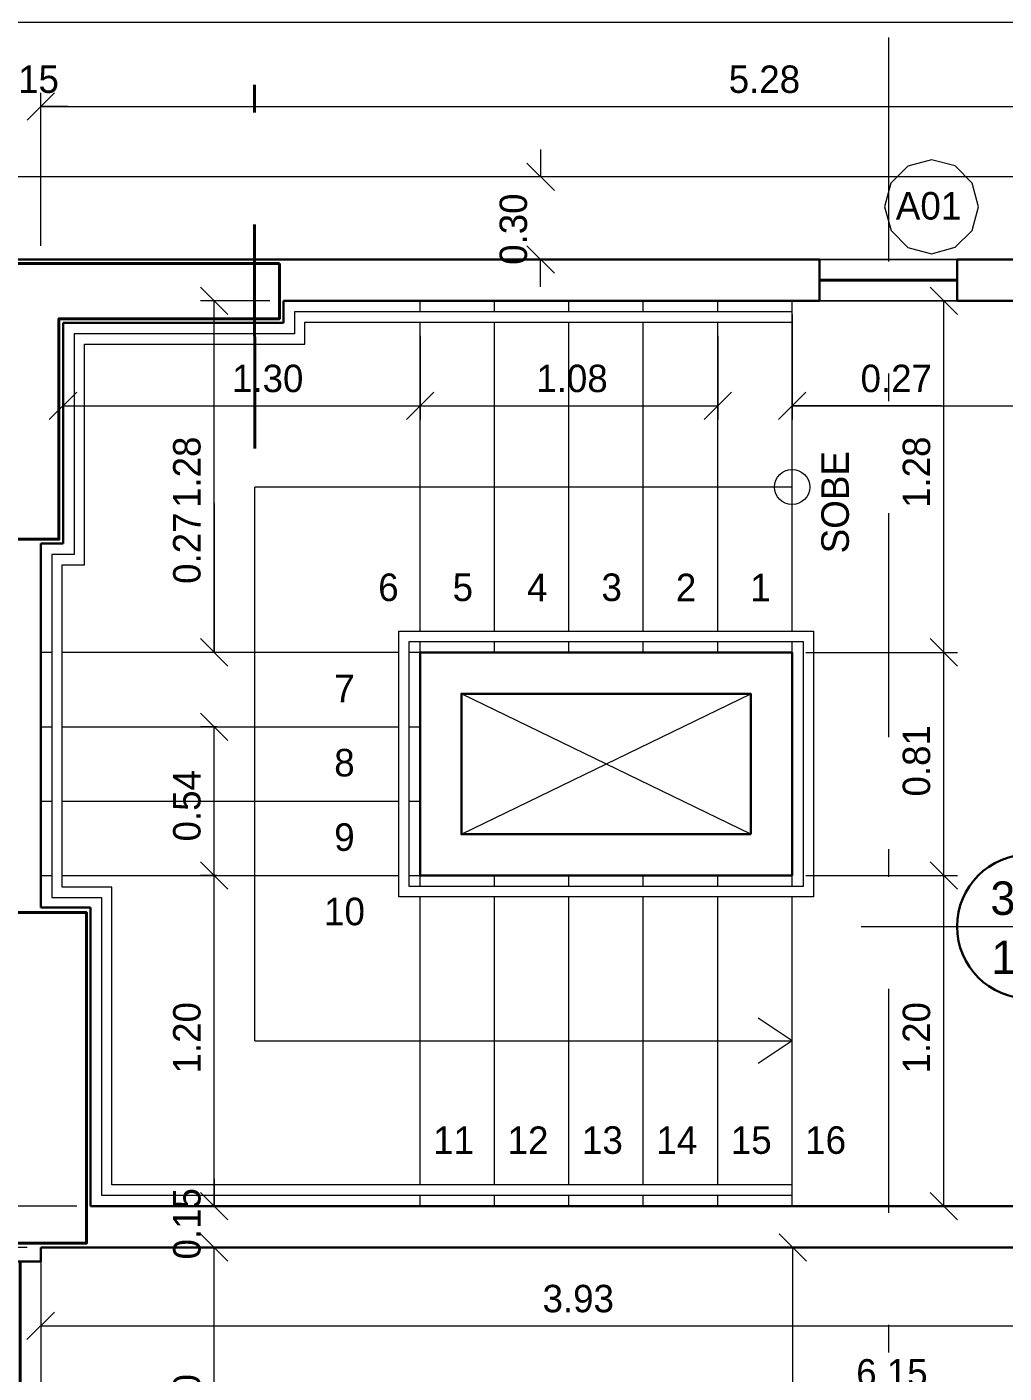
# Model space of a CAD drawing. Header units: metres. Extents: x 2.9 to 62.3, y 8 to 50.1.
# Drawn here: x 27.374 to 30.919, y 42.684 to 47.569 of the extents above; entities that cross this region are included whole.
import ezdxf
from ezdxf.enums import TextEntityAlignment as Align

# ---------------------------------------------------------------- set-up
doc = ezdxf.new("R2010")
doc.units = ezdxf.units.M
doc.header["$MEASUREMENT"] = 0
doc.linetypes.add('DGN Style 2', pattern=[1.016237, 0.609742, -0.406495])
doc.linetypes.add('DGN Style 4', pattern=[1.626995, 0.812989, -0.406495, 0.001016, -0.406495])
doc.layers.get('Defpoints').update_dxf_attribs({"lineweight": 0})
for name, color, linetype, lineweight in [('00-EDIFICACOES TÉRREO', 7, 'Continuous', 0), ('34 - Mobiliário', 7, 'Continuous', 0), ('CORNIJAS_VAR NA PLANTA PTIPO 1', 7, 'Continuous', 0), ('Cotas', 13, 'Continuous', 0), ('Level 12', 7, 'Continuous', 0), ('Level 21-1', 7, 'Continuous', 0), ('Level 24-1', 7, 'Continuous', 0), ('Level 3', 7, 'Continuous', 0), ('Level 44', 7, 'Continuous', 0)]:
    doc.layers.add(name, color=color, linetype=linetype, lineweight=lineweight)
doc.styles.add('Style-INTL_ENGINEERING', font='INTL_ENGINEERING.shx')
doc.dimstyles.get("Standard").update_dxf_attribs({"dimtxt": 0.18, "dimasz": 0.18, "dimexe": 0.18, "dimexo": 0.0625, "dimgap": 0.09, "dimtad": 0, "dimtih": 1, "dimtoh": 1, "dimdec": 4, "dimzin": 1, "dimdsep": 46, "dimtxsty": 'Standard', "dimcen": 0, "dimadec": 0, "dimazin": 0, "dimtfac": 1, "dimtdec": 4, "dimtofl": 0, "dimtmove": 0, "dimatfit": 3, "dimfxl": 0, "dimtolj": 1, "dimtzin": 1, "dimarcsym": 0})

# ---------------------------------------------------------------- blocks, each defined once
blk = doc.blocks.new('_Oblique')
at = {"color": 0, "linetype": 'ByBlock', "lineweight": -2}
blk.add_line((0.5, 0.5), (-0.5, -0.5), dxfattribs=at)
blk = doc.blocks.new('*D309')
at = {"layer": 'Cotas', "color": 2, "linetype": 'Continuous', "lineweight": 0}
for p, q in [((27.2738, 46.7741), (27.2738, 47.6355)), ((33.7253, 46.7741), (33.7253, 47.6355)), ((27.2738, 47.586), (33.7253, 47.586))]:
    blk.add_line(p, q, dxfattribs=at)
at = {"layer": 'Defpoints'}
for p in [(30.4995, 47.586), (33.7253, 47.586), (27.2738, 46.7246), (33.7253, 46.7246)]:
    blk.add_point(p, dxfattribs=at)
at = {"layer": 'Cotas', "color": 2, "linetype": 'Continuous', "lineweight": 0, "xscale": 0.0995, "yscale": 0.0995, "zscale": 0.0995, "rotation": 180}
blk.add_blockref('_Oblique', (27.2738, 47.586), dxfattribs=at)
at = {"layer": 'Cotas', "color": 2, "linetype": 'Continuous', "lineweight": 0, "xscale": 0.0995, "yscale": 0.0995, "zscale": 0.0995}
blk.add_blockref('_Oblique', (33.7253, 47.586), dxfattribs=at)
at = {"layer": 'Cotas', "color": 2, "linetype": 'Continuous', "lineweight": 0, "style": 'Style-INTL_ENGINEERING'}
blk.add_text('6.45', height=0.0995, dxfattribs=at).set_placement((30.355, 47.6853), align=Align.MIDDLE_LEFT)
blk = doc.blocks.new('*D549')
at = {"layer": 'Cotas', "color": 2, "linetype": 'Continuous', "lineweight": 0}
for p, q in [((27.4238, 46.7741), (27.4238, 47.329)), ((32.7002, 46.6241), (32.7002, 47.329)), ((27.4238, 47.2795), (32.7002, 47.2795))]:
    blk.add_line(p, q, dxfattribs=at)
at = {"layer": 'Defpoints'}
for p in [(30.062, 47.2795), (32.7002, 47.2795), (27.4238, 46.7246), (32.7002, 46.5746)]:
    blk.add_point(p, dxfattribs=at)
at = {"layer": 'Cotas', "color": 2, "linetype": 'Continuous', "lineweight": 0, "xscale": 0.0995, "yscale": 0.0995, "zscale": 0.0995, "rotation": 180}
blk.add_blockref('_Oblique', (27.4238, 47.2795), dxfattribs=at)
at = {"layer": 'Cotas', "color": 2, "linetype": 'Continuous', "lineweight": 0, "xscale": 0.0995, "yscale": 0.0995, "zscale": 0.0995}
blk.add_blockref('_Oblique', (32.7002, 47.2795), dxfattribs=at)
at = {"layer": 'Cotas', "color": 2, "linetype": 'Continuous', "lineweight": 0, "style": 'Style-INTL_ENGINEERING'}
blk.add_text('5.28', height=0.0995, dxfattribs=at).set_placement((29.9203, 47.3788), align=Align.MIDDLE_LEFT)
blk = doc.blocks.new('*D310')
at = {"layer": 'Cotas', "color": 2, "linetype": 'Continuous', "lineweight": 0}
for p, q in [((27.2738, 46.7741), (27.2738, 47.329)), ((27.4238, 46.7741), (27.4238, 47.329)), ((27.1743, 47.2795), (27.2738, 47.2795)), ((27.5233, 47.2795), (27.4238, 47.2795))]:
    blk.add_line(p, q, dxfattribs=at)
at = {"layer": 'Defpoints'}
for p in [(27.3488, 47.2795), (27.4238, 47.2795), (27.2738, 46.7246), (27.4238, 46.7246)]:
    blk.add_point(p, dxfattribs=at)
at = {"layer": 'Cotas', "color": 2, "linetype": 'Continuous', "lineweight": 0, "xscale": 0.0995, "yscale": 0.0995, "zscale": 0.0995}
blk.add_blockref('_Oblique', (27.2738, 47.2795), dxfattribs=at)
at = {"layer": 'Cotas', "color": 2, "linetype": 'Continuous', "lineweight": 0, "xscale": 0.0995, "yscale": 0.0995, "zscale": 0.0995, "rotation": 180}
blk.add_blockref('_Oblique', (27.4238, 47.2795), dxfattribs=at)
at = {"layer": 'Cotas', "color": 2, "linetype": 'Continuous', "lineweight": 0, "style": 'Style-INTL_ENGINEERING'}
blk.add_text('0.15', height=0.0995, dxfattribs=at).set_placement((27.2307, 47.3788), align=Align.MIDDLE_LEFT)
blk = doc.blocks.new('*D556')
at = {"layer": 'Cotas', "color": 2, "linetype": 'Continuous', "lineweight": 0}
for p, q in [((28.8002, 46.4476), (28.8002, 46.1443)), ((29.8803, 46.4476), (29.8803, 46.1443)), ((28.8002, 46.1938), (29.8803, 46.1938))]:
    blk.add_line(p, q, dxfattribs=at)
at = {"layer": 'Defpoints'}
for p in [(28.8002, 46.4971), (29.8803, 46.4971), (29.3403, 46.1938), (29.8803, 46.1938)]:
    blk.add_point(p, dxfattribs=at)
at = {"layer": 'Cotas', "color": 2, "linetype": 'Continuous', "lineweight": 0, "xscale": 0.0995, "yscale": 0.0995, "zscale": 0.0995, "rotation": 180}
blk.add_blockref('_Oblique', (28.8002, 46.1938), dxfattribs=at)
at = {"layer": 'Cotas', "color": 2, "linetype": 'Continuous', "lineweight": 0, "xscale": 0.0995, "yscale": 0.0995, "zscale": 0.0995}
blk.add_blockref('_Oblique', (29.8803, 46.1938), dxfattribs=at)
at = {"layer": 'Cotas', "color": 2, "linetype": 'Continuous', "lineweight": 0, "style": 'Style-INTL_ENGINEERING'}
blk.add_text('1.08', height=0.0995, dxfattribs=at).set_placement((29.2222, 46.2931), align=Align.MIDDLE_LEFT)
blk = doc.blocks.new('*D557')
at = {"layer": 'Cotas', "color": 2, "linetype": 'Continuous', "lineweight": 0}
for p, q in [((30.1503, 46.5251), (30.1503, 46.1443)), ((29.8803, 46.4476), (29.8803, 46.1443)), ((29.7808, 46.1938), (29.8803, 46.1938)), ((30.6909, 46.1938), (30.1503, 46.1938))]:
    blk.add_line(p, q, dxfattribs=at)
at = {"layer": 'Defpoints'}
for p in [(30.1503, 46.5746), (29.8803, 46.4971), (30.1503, 46.1938), (30.5448, 46.1938)]:
    blk.add_point(p, dxfattribs=at)
at = {"layer": 'Cotas', "color": 2, "linetype": 'Continuous', "lineweight": 0, "xscale": 0.0995, "yscale": 0.0995, "zscale": 0.0995}
blk.add_blockref('_Oblique', (29.8803, 46.1938), dxfattribs=at)
at = {"layer": 'Cotas', "color": 2, "linetype": 'Continuous', "lineweight": 0, "xscale": 0.0995, "yscale": 0.0995, "zscale": 0.0995, "rotation": 180}
blk.add_blockref('_Oblique', (30.1503, 46.1938), dxfattribs=at)
at = {"layer": 'Cotas', "color": 2, "linetype": 'Continuous', "lineweight": 0, "style": 'Style-INTL_ENGINEERING'}
blk.add_text('0.27', height=0.0995, dxfattribs=at).set_placement((30.3988, 46.2931), align=Align.MIDDLE_LEFT)
blk = doc.blocks.new('*D558')
at = {"layer": 'Cotas', "color": 2, "linetype": 'Continuous', "lineweight": 0}
for p, q in [((30.1503, 46.5251), (30.1503, 46.1443)), ((32.7002, 46.5251), (32.7002, 46.1443)), ((30.1503, 46.1938), (32.7002, 46.1938))]:
    blk.add_line(p, q, dxfattribs=at)
at = {"layer": 'Defpoints'}
for p in [(30.1503, 46.5746), (32.7002, 46.5746), (31.4253, 46.1938), (32.7002, 46.1938)]:
    blk.add_point(p, dxfattribs=at)
at = {"layer": 'Cotas', "color": 2, "linetype": 'Continuous', "lineweight": 0, "xscale": 0.0995, "yscale": 0.0995, "zscale": 0.0995, "rotation": 180}
blk.add_blockref('_Oblique', (30.1503, 46.1938), dxfattribs=at)
at = {"layer": 'Cotas', "color": 2, "linetype": 'Continuous', "lineweight": 0, "xscale": 0.0995, "yscale": 0.0995, "zscale": 0.0995}
blk.add_blockref('_Oblique', (32.7002, 46.1938), dxfattribs=at)
at = {"layer": 'Cotas', "color": 2, "linetype": 'Continuous', "lineweight": 0, "style": 'Style-INTL_ENGINEERING'}
blk.add_text('2.55', height=0.0995, dxfattribs=at).set_placement((31.2835, 46.2931), align=Align.MIDDLE_LEFT)
blk = doc.blocks.new('*D313')
at = {"layer": 'Cotas', "color": 2, "linetype": 'Continuous', "lineweight": 0}
for p, q in [((27.5045, 46.4447), (27.5045, 46.1443)), ((28.8002, 46.4476), (28.8002, 46.1443)), ((27.5045, 46.1938), (28.8002, 46.1938))]:
    blk.add_line(p, q, dxfattribs=at)
at = {"layer": 'Defpoints'}
for p in [(27.5045, 46.4942), (28.8002, 46.4971), (28.2358, 46.1938), (28.8002, 46.1938)]:
    blk.add_point(p, dxfattribs=at)
at = {"layer": 'Cotas', "color": 2, "linetype": 'Continuous', "lineweight": 0, "xscale": 0.0995, "yscale": 0.0995, "zscale": 0.0995, "rotation": 180}
blk.add_blockref('_Oblique', (27.5045, 46.1938), dxfattribs=at)
at = {"layer": 'Cotas', "color": 2, "linetype": 'Continuous', "lineweight": 0, "xscale": 0.0995, "yscale": 0.0995, "zscale": 0.0995}
blk.add_blockref('_Oblique', (28.8002, 46.1938), dxfattribs=at)
at = {"layer": 'Cotas', "color": 2, "linetype": 'Continuous', "lineweight": 0, "style": 'Style-INTL_ENGINEERING'}
blk.add_text('1.30', height=0.0995, dxfattribs=at).set_placement((28.1178, 46.2931), align=Align.MIDDLE_LEFT)
blk = doc.blocks.new('*D314')
at = {"layer": 'Cotas', "color": 2, "linetype": 'Continuous', "lineweight": 0}
for p, q in [((31.3503, 43.2395), (31.3503, 42.8055)), ((27.4235, 43.0895), (27.4235, 42.8055)), ((27.4235, 42.855), (31.3503, 42.855))]:
    blk.add_line(p, q, dxfattribs=at)
at = {"layer": 'Defpoints'}
for p in [(31.3503, 43.289), (27.4235, 43.139), (29.3869, 42.855), (31.3503, 42.855)]:
    blk.add_point(p, dxfattribs=at)
at = {"layer": 'Cotas', "color": 2, "linetype": 'Continuous', "lineweight": 0, "xscale": 0.0995, "yscale": 0.0995, "zscale": 0.0995, "rotation": 180}
blk.add_blockref('_Oblique', (27.4235, 42.855), dxfattribs=at)
at = {"layer": 'Cotas', "color": 2, "linetype": 'Continuous', "lineweight": 0, "xscale": 0.0995, "yscale": 0.0995, "zscale": 0.0995}
blk.add_blockref('_Oblique', (31.3503, 42.855), dxfattribs=at)
at = {"layer": 'Cotas', "color": 2, "linetype": 'Continuous', "lineweight": 0, "style": 'Style-INTL_ENGINEERING'}
blk.add_text('3.93', height=0.0995, dxfattribs=at).set_placement((29.2447, 42.9542), align=Align.MIDDLE_LEFT)
blk = doc.blocks.new('*D564')
at = {"layer": 'Cotas', "color": 2, "linetype": 'Continuous', "lineweight": 0}
for p, q in [((30.1998, 45.299), (30.7502, 45.299)), ((30.7007, 44.489), (30.7007, 45.299)), ((30.1998, 44.489), (30.7502, 44.489))]:
    blk.add_line(p, q, dxfattribs=at)
at = {"layer": 'Defpoints'}
for p in [(30.1503, 45.299), (30.7007, 45.299), (30.7007, 44.894), (30.1503, 44.489)]:
    blk.add_point(p, dxfattribs=at)
at = {"layer": 'Cotas', "color": 2, "linetype": 'Continuous', "lineweight": 0, "xscale": 0.0995, "yscale": 0.0995, "zscale": 0.0995}
for p, rotation in [((30.7007, 45.299), 90), ((30.7007, 44.489), 270)]:
    blk.add_blockref('_Oblique', p, dxfattribs=dict(at, rotation=rotation))
at = {"layer": 'Cotas', "color": 2, "linetype": 'Continuous', "lineweight": 0, "style": 'Style-INTL_ENGINEERING'}
blk.add_text('0.81', height=0.0995, rotation=90, dxfattribs=at).set_placement((30.6014, 44.776), align=Align.MIDDLE_LEFT)
blk = doc.blocks.new('*D565')
at = {"layer": 'Cotas', "color": 2, "linetype": 'Continuous', "lineweight": 0}
for p, q in [((30.1998, 46.5746), (30.7502, 46.5746)), ((30.7007, 45.299), (30.7007, 46.5746)), ((30.1998, 45.299), (30.7502, 45.299))]:
    blk.add_line(p, q, dxfattribs=at)
at = {"layer": 'Defpoints'}
for p in [(30.1503, 46.5746), (30.7007, 46.5746), (30.7007, 45.9368), (30.1503, 45.299)]:
    blk.add_point(p, dxfattribs=at)
at = {"layer": 'Cotas', "color": 2, "linetype": 'Continuous', "lineweight": 0, "xscale": 0.0995, "yscale": 0.0995, "zscale": 0.0995}
for p, rotation in [((30.7007, 46.5746), 90), ((30.7007, 45.299), 270)]:
    blk.add_blockref('_Oblique', p, dxfattribs=dict(at, rotation=rotation))
at = {"layer": 'Cotas', "color": 2, "linetype": 'Continuous', "lineweight": 0, "style": 'Style-INTL_ENGINEERING'}
blk.add_text('1.28', height=0.0995, rotation=90, dxfattribs=at).set_placement((30.6014, 45.8231), align=Align.MIDDLE_LEFT)
blk = doc.blocks.new('*D316')
at = {"layer": 'Cotas', "color": 2, "linetype": 'Continuous', "lineweight": 0}
for p, q in [((30.1998, 44.489), (30.7502, 44.489)), ((30.7007, 43.289), (30.7007, 44.489)), ((30.1998, 43.289), (30.7502, 43.289))]:
    blk.add_line(p, q, dxfattribs=at)
at = {"layer": 'Defpoints'}
for p in [(30.1503, 44.489), (30.7007, 44.489), (30.7007, 43.889), (30.1503, 43.289)]:
    blk.add_point(p, dxfattribs=at)
at = {"layer": 'Cotas', "color": 2, "linetype": 'Continuous', "lineweight": 0, "xscale": 0.0995, "yscale": 0.0995, "zscale": 0.0995}
for p, rotation in [((30.7007, 44.489), 90), ((30.7007, 43.289), 270)]:
    blk.add_blockref('_Oblique', p, dxfattribs=dict(at, rotation=rotation))
at = {"layer": 'Cotas', "color": 2, "linetype": 'Continuous', "lineweight": 0, "style": 'Style-INTL_ENGINEERING'}
blk.add_text('1.20', height=0.0995, rotation=90, dxfattribs=at).set_placement((30.6014, 43.771), align=Align.MIDDLE_LEFT)
blk = doc.blocks.new('*D317')
at = {"layer": 'Cotas', "color": 2, "linetype": 'Continuous', "lineweight": 0}
for p, q in [((27.4235, 41.9886), (27.4235, 42.6349)), ((33.5753, 42.0385), (33.5753, 42.6349)), ((27.4235, 42.5854), (33.5753, 42.5854))]:
    blk.add_line(p, q, dxfattribs=at)
at = {"layer": 'Defpoints'}
for p in [(30.4994, 42.5854), (33.5753, 42.5854), (33.5753, 41.989), (27.4235, 41.9391)]:
    blk.add_point(p, dxfattribs=at)
at = {"layer": 'Cotas', "color": 2, "linetype": 'Continuous', "lineweight": 0, "xscale": 0.0995, "yscale": 0.0995, "zscale": 0.0995, "rotation": 180}
blk.add_blockref('_Oblique', (27.4235, 42.5854), dxfattribs=at)
at = {"layer": 'Cotas', "color": 2, "linetype": 'Continuous', "lineweight": 0, "xscale": 0.0995, "yscale": 0.0995, "zscale": 0.0995}
blk.add_blockref('_Oblique', (33.5753, 42.5854), dxfattribs=at)
at = {"layer": 'Cotas', "color": 2, "linetype": 'Continuous', "lineweight": 0, "style": 'Style-INTL_ENGINEERING'}
blk.add_text('6.15', height=0.0995, dxfattribs=at).set_placement((30.3829, 42.6847), align=Align.MIDDLE_LEFT)
blk = doc.blocks.new('*D583')
at = {"layer": 'Cotas', "color": 2, "linetype": 'Continuous', "lineweight": 0}
for p, q in [((27.374, 43.139), (26.6915, 43.139)), ((26.741, 41.939), (26.741, 43.139)), ((27.1743, 41.939), (26.6915, 41.939))]:
    blk.add_line(p, q, dxfattribs=at)
at = {"layer": 'Defpoints'}
for p in [(26.741, 43.139), (27.4235, 43.139), (26.741, 42.539), (27.2238, 41.939)]:
    blk.add_point(p, dxfattribs=at)
at = {"layer": 'Cotas', "color": 2, "linetype": 'Continuous', "lineweight": 0, "xscale": 0.0995, "yscale": 0.0995, "zscale": 0.0995}
for p, rotation in [((26.741, 43.139), 90), ((26.741, 41.939), 270)]:
    blk.add_blockref('_Oblique', p, dxfattribs=dict(at, rotation=rotation))
at = {"layer": 'Cotas', "color": 2, "linetype": 'Continuous', "lineweight": 0, "style": 'Style-INTL_ENGINEERING'}
blk.add_text('1.20', height=0.0995, rotation=90, dxfattribs=at).set_placement((26.6417, 42.421), align=Align.MIDDLE_LEFT)
blk = doc.blocks.new('*D584')
at = {"layer": 'Cotas', "color": 2, "linetype": 'Continuous', "lineweight": 0}
for p, q in [((26.741, 43.3885), (26.741, 43.289)), ((27.555, 43.289), (26.6915, 43.289)), ((27.374, 43.139), (26.6915, 43.139)), ((26.741, 43.0395), (26.741, 43.139))]:
    blk.add_line(p, q, dxfattribs=at)
at = {"layer": 'Defpoints'}
for p in [(26.741, 43.289), (27.6045, 43.289), (26.741, 43.214), (27.4235, 43.139)]:
    blk.add_point(p, dxfattribs=at)
at = {"layer": 'Cotas', "color": 2, "linetype": 'Continuous', "lineweight": 0, "xscale": 0.0995, "yscale": 0.0995, "zscale": 0.0995}
for p, rotation in [((26.741, 43.289), 270), ((26.741, 43.139), 90)]:
    blk.add_blockref('_Oblique', p, dxfattribs=dict(at, rotation=rotation))
at = {"layer": 'Cotas', "color": 2, "linetype": 'Continuous', "lineweight": 0, "style": 'Style-INTL_ENGINEERING'}
blk.add_text('0.15', height=0.0995, rotation=90, dxfattribs=at).set_placement((26.6417, 43.096), align=Align.MIDDLE_LEFT)
blk = doc.blocks.new('*D585')
at = {"layer": 'Cotas', "color": 2, "linetype": 'Continuous', "lineweight": 0}
for p, q in [((27.2243, 46.5746), (26.6915, 46.5746)), ((26.741, 43.289), (26.741, 46.5746)), ((27.555, 43.289), (26.6915, 43.289))]:
    blk.add_line(p, q, dxfattribs=at)
at = {"layer": 'Defpoints'}
for p in [(26.741, 46.5746), (27.2738, 46.5746), (26.741, 44.9318), (27.6045, 43.289)]:
    blk.add_point(p, dxfattribs=at)
at = {"layer": 'Cotas', "color": 2, "linetype": 'Continuous', "lineweight": 0, "xscale": 0.0995, "yscale": 0.0995, "zscale": 0.0995}
for p, rotation in [((26.741, 46.5746), 90), ((26.741, 43.289), 270)]:
    blk.add_blockref('_Oblique', p, dxfattribs=dict(at, rotation=rotation))
at = {"layer": 'Cotas', "color": 2, "linetype": 'Continuous', "lineweight": 0, "style": 'Style-INTL_ENGINEERING'}
blk.add_text('3.29', height=0.0995, rotation=90, dxfattribs=at).set_placement((26.6417, 44.7897), align=Align.MIDDLE_LEFT)
blk = doc.blocks.new('*D593')
at = {"layer": 'Cotas', "color": 2, "linetype": 'Continuous', "lineweight": 0}
for p, q in [((27.473, 43.139), (28.1025, 43.139)), ((28.053, 41.939), (28.053, 43.139)), ((28.265, 41.939), (28.0035, 41.939))]:
    blk.add_line(p, q, dxfattribs=at)
at = {"layer": 'Defpoints'}
for p in [(27.4235, 43.139), (28.053, 43.139), (28.053, 42.539), (28.3145, 41.939)]:
    blk.add_point(p, dxfattribs=at)
at = {"layer": 'Cotas', "color": 2, "linetype": 'Continuous', "lineweight": 0, "xscale": 0.0995, "yscale": 0.0995, "zscale": 0.0995}
for p, rotation in [((28.053, 43.139), 90), ((28.053, 41.939), 270)]:
    blk.add_blockref('_Oblique', p, dxfattribs=dict(at, rotation=rotation))
at = {"layer": 'Cotas', "color": 2, "linetype": 'Continuous', "lineweight": 0, "style": 'Style-INTL_ENGINEERING'}
blk.add_text('1.20', height=0.0995, rotation=90, dxfattribs=at).set_placement((27.9537, 42.421), align=Align.MIDDLE_LEFT)
blk = doc.blocks.new('*D594')
at = {"layer": 'Cotas', "color": 2, "linetype": 'Continuous', "lineweight": 0}
for p, q in [((28.053, 43.3885), (28.053, 43.289)), ((27.654, 43.289), (28.1025, 43.289)), ((27.473, 43.139), (28.1025, 43.139)), ((28.053, 43.0395), (28.053, 43.139))]:
    blk.add_line(p, q, dxfattribs=at)
at = {"layer": 'Defpoints'}
for p in [(27.6045, 43.289), (28.053, 43.289), (28.053, 43.214), (27.4235, 43.139)]:
    blk.add_point(p, dxfattribs=at)
at = {"layer": 'Cotas', "color": 2, "linetype": 'Continuous', "lineweight": 0, "xscale": 0.0995, "yscale": 0.0995, "zscale": 0.0995}
for p, rotation in [((28.053, 43.289), 270), ((28.053, 43.139), 90)]:
    blk.add_blockref('_Oblique', p, dxfattribs=dict(at, rotation=rotation))
at = {"layer": 'Cotas', "color": 2, "linetype": 'Continuous', "lineweight": 0, "style": 'Style-INTL_ENGINEERING'}
blk.add_text('0.15', height=0.0995, rotation=90, dxfattribs=at).set_placement((27.9537, 43.096), align=Align.MIDDLE_LEFT)
blk = doc.blocks.new('*D595')
at = {"layer": 'Cotas', "color": 2, "linetype": 'Continuous', "lineweight": 0}
for p, q in [((28.0625, 44.489), (28.0035, 44.489)), ((28.053, 43.289), (28.053, 44.489)), ((27.654, 43.289), (28.1025, 43.289))]:
    blk.add_line(p, q, dxfattribs=at)
at = {"layer": 'Defpoints'}
for p in [(28.053, 44.489), (28.112, 44.489), (28.053, 43.889), (27.6045, 43.289)]:
    blk.add_point(p, dxfattribs=at)
at = {"layer": 'Cotas', "color": 2, "linetype": 'Continuous', "lineweight": 0, "xscale": 0.0995, "yscale": 0.0995, "zscale": 0.0995}
for p, rotation in [((28.053, 44.489), 90), ((28.053, 43.289), 270)]:
    blk.add_blockref('_Oblique', p, dxfattribs=dict(at, rotation=rotation))
at = {"layer": 'Cotas', "color": 2, "linetype": 'Continuous', "lineweight": 0, "style": 'Style-INTL_ENGINEERING'}
blk.add_text('1.20', height=0.0995, rotation=90, dxfattribs=at).set_placement((27.9537, 43.771), align=Align.MIDDLE_LEFT)
blk = doc.blocks.new('*D596')
at = {"layer": 'Cotas', "color": 2, "linetype": 'Continuous', "lineweight": 0}
for p, q in [((28.0625, 45.029), (28.0035, 45.029)), ((28.053, 44.489), (28.053, 45.029)), ((28.0625, 44.489), (28.0035, 44.489))]:
    blk.add_line(p, q, dxfattribs=at)
at = {"layer": 'Defpoints'}
for p in [(28.053, 45.029), (28.112, 45.029), (28.053, 44.759), (28.112, 44.489)]:
    blk.add_point(p, dxfattribs=at)
at = {"layer": 'Cotas', "color": 2, "linetype": 'Continuous', "lineweight": 0, "xscale": 0.0995, "yscale": 0.0995, "zscale": 0.0995}
for p, rotation in [((28.053, 45.029), 90), ((28.053, 44.489), 270)]:
    blk.add_blockref('_Oblique', p, dxfattribs=dict(at, rotation=rotation))
at = {"layer": 'Cotas', "color": 2, "linetype": 'Continuous', "lineweight": 0, "style": 'Style-INTL_ENGINEERING'}
blk.add_text('0.54', height=0.0995, rotation=90, dxfattribs=at).set_placement((27.9537, 44.6129), align=Align.MIDDLE_LEFT)
blk = doc.blocks.new('*D597')
at = {"layer": 'Cotas', "color": 2, "linetype": 'Continuous', "lineweight": 0}
for p, q in [((28.053, 45.8397), (28.053, 45.299)), ((28.0625, 45.299), (28.0035, 45.299)), ((28.0625, 45.029), (28.0035, 45.029)), ((28.053, 44.9295), (28.053, 45.029))]:
    blk.add_line(p, q, dxfattribs=at)
at = {"layer": 'Defpoints'}
for p in [(28.053, 45.6936), (28.053, 45.299), (28.112, 45.299), (28.112, 45.029)]:
    blk.add_point(p, dxfattribs=at)
at = {"layer": 'Cotas', "color": 2, "linetype": 'Continuous', "lineweight": 0, "xscale": 0.0995, "yscale": 0.0995, "zscale": 0.0995}
for p, rotation in [((28.053, 45.299), 270), ((28.053, 45.029), 90)]:
    blk.add_blockref('_Oblique', p, dxfattribs=dict(at, rotation=rotation))
at = {"layer": 'Cotas', "color": 2, "linetype": 'Continuous', "lineweight": 0, "style": 'Style-INTL_ENGINEERING'}
blk.add_text('0.27', height=0.0995, rotation=90, dxfattribs=at).set_placement((27.9537, 45.5475), align=Align.MIDDLE_LEFT)
blk = doc.blocks.new('*D598')
at = {"layer": 'Cotas', "color": 2, "linetype": 'Continuous', "lineweight": 0}
for p, q in [((28.255, 46.5746), (28.0035, 46.5746)), ((28.053, 45.299), (28.053, 46.5746)), ((28.0625, 45.299), (28.0035, 45.299))]:
    blk.add_line(p, q, dxfattribs=at)
at = {"layer": 'Defpoints'}
for p in [(28.053, 46.5746), (28.3045, 46.5746), (28.053, 45.9368), (28.112, 45.299)]:
    blk.add_point(p, dxfattribs=at)
at = {"layer": 'Cotas', "color": 2, "linetype": 'Continuous', "lineweight": 0, "xscale": 0.0995, "yscale": 0.0995, "zscale": 0.0995}
for p, rotation in [((28.053, 46.5746), 90), ((28.053, 45.299), 270)]:
    blk.add_blockref('_Oblique', p, dxfattribs=dict(at, rotation=rotation))
at = {"layer": 'Cotas', "color": 2, "linetype": 'Continuous', "lineweight": 0, "style": 'Style-INTL_ENGINEERING'}
blk.add_text('1.28', height=0.0995, rotation=90, dxfattribs=at).set_placement((27.9537, 45.8231), align=Align.MIDDLE_LEFT)
blk = doc.blocks.new('*D348')
at = {"layer": 'Cotas', "color": 2, "linetype": 'Continuous', "lineweight": 0}
for p, q in [((29.6115, 43.139), (30.2024, 43.139)), ((30.1529, 41.609), (30.1529, 43.139)), ((30.4601, 41.609), (30.1034, 41.609))]:
    blk.add_line(p, q, dxfattribs=at)
at = {"layer": 'Defpoints'}
for p in [(29.562, 43.139), (30.1529, 43.139), (30.1529, 42.374), (30.5096, 41.609)]:
    blk.add_point(p, dxfattribs=at)
at = {"layer": 'Cotas', "color": 2, "linetype": 'Continuous', "lineweight": 0, "xscale": 0.0995, "yscale": 0.0995, "zscale": 0.0995}
for p, rotation in [((30.1529, 43.139), 90), ((30.1529, 41.609), 270)]:
    blk.add_blockref('_Oblique', p, dxfattribs=dict(at, rotation=rotation))
at = {"layer": 'Cotas', "color": 2, "linetype": 'Continuous', "lineweight": 0, "style": 'Style-INTL_ENGINEERING'}
blk.add_text('1.53', height=0.0995, rotation=90, dxfattribs=at).set_placement((30.0537, 42.2603), align=Align.MIDDLE_LEFT)
blk = doc.blocks.new('INDESP')
at = {"layer": 'Level 3', "color": 131, "linetype": 'Continuous', "lineweight": 0}
for p, q in [((0.01506, -0.01302), (0.01507, 0.01257)), ((0.00001, 0), (0.03099, 0))]:
    blk.add_line(p, q, dxfattribs=at)
at = {"layer": 'Level 3', "color": 131, "linetype": 'Continuous', "lineweight": 13}
blk.add_line((0.0221, 0), (0.02213, 0.00002), dxfattribs=at)
at = {"layer": 'Level 3', "color": 131, "linetype": 'Continuous', "lineweight": 30}
blk.add_circle((0.01505, 0.00001), 0.00645, dxfattribs=at)
at = {"layer": 'Level 3', "color": 131, "linetype": 'Continuous', "lineweight": 30, "style": 'Style-INTL_ENGINEERING'}
for s, p in [('3', (0.01159, 0.00105)), ('3', (0.01633, 0.00098)), ('1', (0.01167, -0.00425))]:
    blk.add_text(s, height=0.003, rotation=0, dxfattribs=at).set_placement(p)
blk = doc.blocks.new('*U160')
at = {"layer": '00-EDIFICACOES TÉRREO', "color": 4, "linetype": 'Continuous', "lineweight": 0, "flags": 128}
blk.add_lwpolyline([(0.003424, 0.000005), (0.002945, 0.001718), (0.001718, 0.002961), (0.000001, 0.003416), (-0.001712, 0.002959), (-0.002959, 0.001719), (-0.003415, 0.000002), (-0.002935, -0.001711), (-0.001723, -0.00295), (-0.000005, -0.003405), (0.001726, -0.002939), (0.002946, -0.001713)], close=True, dxfattribs=at)
at = {"layer": '00-EDIFICACOES TÉRREO', "color": 4, "linetype": 'Continuous', "lineweight": 0, "style": 'Style-INTL_ENGINEERING'}
blk.add_text('A01', height=0.0019994, rotation=359.99988, dxfattribs=at).set_placement((-0.00259, -0.00093))
blk = doc.blocks.new('*D390')
at = {"layer": 'Cotas', "color": 2, "linetype": 'Continuous', "lineweight": 0}
for p, q in [((29.2378, 47.1241), (29.2378, 47.0246)), ((29.3405, 47.0246), (29.1883, 47.0246)), ((29.3276, 46.7246), (29.1883, 46.7246)), ((29.2378, 46.6251), (29.2378, 46.7246))]:
    blk.add_line(p, q, dxfattribs=at)
at = {"layer": 'Defpoints'}
for p in [(29.39, 47.0246), (29.2378, 46.8556), (29.2378, 46.7246), (29.3771, 46.7246)]:
    blk.add_point(p, dxfattribs=at)
at = {"layer": 'Cotas', "color": 2, "linetype": 'Continuous', "lineweight": 0, "xscale": 0.0995, "yscale": 0.0995, "zscale": 0.0995}
for p, rotation in [((29.2378, 47.0246), 270), ((29.2378, 46.7246), 90)]:
    blk.add_blockref('_Oblique', p, dxfattribs=dict(at, rotation=rotation))
at = {"layer": 'Cotas', "color": 2, "linetype": 'Continuous', "lineweight": 0, "style": 'Style-INTL_ENGINEERING'}
blk.add_text('0.30', height=0.0995, rotation=90, dxfattribs=at).set_placement((29.1385, 46.7052), align=Align.MIDDLE_LEFT)
blk = doc.blocks.new('*U182')
at = {"layer": 'Level 3', "color": 2, "linetype": 'DGN Style 4', "lineweight": 40}
blk.add_line((-0.0443, 6.0394), (-0.0447, 8.5529), dxfattribs=at)
blk = doc.blocks.new('*U72')
at = {"layer": '34 - Mobiliário', "color": 7, "linetype": 'Continuous', "lineweight": 40}
blk.add_line((0, 0.55), (0, -0.55), dxfattribs=at)
at = {"layer": 'CORNIJAS_VAR NA PLANTA PTIPO 1', "color": 7, "linetype": 'Continuous', "lineweight": 30}
for p, q in [((-0.075, 0.55), (0.075, 0.55)), ((-0.075, -0.55), (0.075, -0.55))]:
    blk.add_line(p, q, dxfattribs=at)
at = {"layer": 'CORNIJAS_VAR NA PLANTA PTIPO 1', "color": 7, "linetype": 'Continuous', "lineweight": 0}
for p, q in [((-0.075, 0.55), (-0.075, -0.55)), ((0.075, 0.55), (0.075, -0.55))]:
    blk.add_line(p, q, dxfattribs=at)
blk = doc.blocks.new('*U196')
at = {"layer": 'Level 21-1', "color": 7, "linetype": 'Continuous', "lineweight": 13, "flags": 128}
blk.add_lwpolyline([(3.5257, 2.4222), (3.5257, 7.2078), (-3.5257, 7.2078), (-3.5257, 2.4222)], dxfattribs=at)
blk = doc.blocks.new('J140B_')
at = {"color": 7, "linetype": 'Continuous', "lineweight": 30}
for p, q in [((0, 0), (0, 0.15)), ((0.5001, 0), (0.5, 0.15))]:
    blk.add_line(p, q, dxfattribs=at)
at = {"color": 7, "linetype": 'Continuous', "lineweight": 0}
for p, q in [((0, 0.15), (0.5, 0.15)), ((0, 0), (0.5001, 0))]:
    blk.add_line(p, q, dxfattribs=at)
at = {"color": 7, "linetype": 'Continuous', "lineweight": 40}
blk.add_line((0, 0.075), (0.5001, 0.075), dxfattribs=at)

msp = doc.modelspace()

# ---------------------------------------------------------------- linework, layer by layer
at = {"layer": 'CORNIJAS_VAR NA PLANTA PTIPO 1', "color": 7, "linetype": 'Continuous', "lineweight": 30}
msp.add_line((27.4238, 43.0891), (27.4238, 43.139), dxfattribs=at)
at = {"layer": 'Defpoints', "color": 3, "linetype": 'DGN Style 4', "lineweight": 0}
msp.add_line((30.4996, 47.5301), (30.4996, 31.4338), dxfattribs=at)
at = {"layer": 'Level 24-1', "color": 7, "linetype": 'DGN Style 2', "lineweight": 0, "flags": 128}
msp.add_lwpolyline([(33.7253, 41.9391), (38.0346, 41.939), (38.0346, 42.689), (46.8646, 42.689), (46.8646, 41.289), (50.6245, 41.289), (50.6245, 34.579), (49.9246, 34.579), (49.9246, 34.079), (49.3745, 33.529), (39.8467, 33.529), (39.2267, 32.909), (31.9114, 32.909), (31.6938, 33.1263), (29.3053, 33.1263), (29.0877, 32.909), (21.7724, 32.909), (21.1524, 33.529), (11.6245, 33.529), (11.0746, 34.079), (11.0746, 34.579), (10.3745, 34.579), (10.3745, 41.289), (14.1346, 41.289), (14.1346, 42.689), (22.9645, 42.689), (22.9645, 41.939), (27.2738, 41.939), (27.2738, 46.7246), (33.7241, 46.7246), (33.7253, 41.9391)], dxfattribs=at)
at = {"layer": 'Level 44', "color": 7, "linetype": 'Continuous', "lineweight": 30}
for p, q in [((27.2738, 46.7246), (30.2495, 46.7246)), ((30.7495, 46.7246), (33.7253, 46.7246)), ((28.3045, 46.5746), (30.2495, 46.5746)), ((28.3045, 46.4946), (28.3045, 46.5746)), ((30.7495, 46.5746), (32.7002, 46.5746)), ((27.5045, 46.4942), (28.3045, 46.4946)), ((27.5045, 45.6946), (27.5045, 46.4942)), ((27.4238, 44.373), (27.4238, 45.6946)), ((27.4238, 45.6946), (27.5045, 45.6946)), ((27.6045, 44.373), (27.4238, 44.373)), ((27.6045, 43.289), (27.6045, 44.373)), ((31.3503, 43.289), (27.6045, 43.289)), ((27.4238, 43.139), (31.7002, 43.139))]:
    msp.add_line(p, q, dxfattribs=at)
at = {"layer": 'Level 44', "color": 230, "linetype": 'Continuous', "lineweight": 0}
for p, q in [((28.8002, 46.5346), (28.8002, 46.5746)), ((29.0703, 46.5346), (29.0703, 46.5746)), ((29.3403, 46.5346), (29.3403, 46.5746)), ((29.6103, 46.5346), (29.6103, 46.5746)), ((29.8803, 46.5346), (29.8803, 46.5746)), ((30.1502, 45.3765), (30.1502, 46.5746)), ((28.8002, 45.3765), (28.8002, 46.4971)), ((29.0703, 45.3765), (29.0703, 46.4971)), ((29.3403, 45.3765), (29.3403, 46.4971)), ((29.6103, 45.3765), (29.6103, 46.4971)), ((29.8803, 45.3765), (29.8803, 46.4971)), ((30.1502, 45.899), (28.2003, 45.899)), ((28.2003, 43.889), (28.2003, 45.899)), ((28.8002, 45.299), (28.8002, 45.339)), ((29.0703, 45.299), (29.0703, 45.339)), ((29.3403, 45.299), (29.3403, 45.339)), ((29.6103, 45.299), (29.6103, 45.339)), ((29.8803, 45.299), (29.8803, 45.339)), ((30.1502, 45.299), (30.1502, 45.339)), ((27.4638, 45.299), (27.4238, 45.299)), ((28.7228, 45.299), (27.5013, 45.299)), ((28.8002, 45.299), (28.7602, 45.299)), ((27.4238, 45.029), (27.4638, 45.029)), ((27.5013, 45.029), (28.7228, 45.029)), ((28.7602, 45.029), (28.8002, 45.029)), ((27.4238, 44.759), (27.4638, 44.759)), ((27.5013, 44.759), (28.7228, 44.759)), ((28.7602, 44.759), (28.8002, 44.759)), ((27.4238, 44.489), (27.4638, 44.489)), ((27.5013, 44.489), (28.7228, 44.489)), ((28.7602, 44.489), (28.8002, 44.489)), ((28.8002, 44.449), (28.8002, 44.489)), ((29.0703, 44.449), (29.0703, 44.489)), ((29.3403, 44.449), (29.3403, 44.489)), ((29.6103, 44.449), (29.6103, 44.489)), ((29.8803, 44.449), (29.8803, 44.489)), ((30.1502, 44.449), (30.1502, 44.489)), ((28.8002, 43.3665), (28.8002, 44.4115)), ((29.0703, 43.3665), (29.0703, 44.4115)), ((29.3403, 43.3665), (29.3403, 44.4115)), ((29.6103, 43.3665), (29.6103, 44.4115)), ((29.8803, 43.3665), (29.8803, 44.4115)), ((30.1502, 43.289), (30.1502, 44.4115)), ((30.1502, 43.889), (30.0269, 43.9714)), ((28.2003, 43.889), (30.1502, 43.889)), ((30.1502, 43.889), (30.0269, 43.8066)), ((28.8002, 43.289), (28.8002, 43.329)), ((29.0703, 43.289), (29.0703, 43.329)), ((29.3403, 43.289), (29.3403, 43.329)), ((29.6103, 43.289), (29.6103, 43.329)), ((29.8803, 43.289), (29.8803, 43.329))]:
    msp.add_line(p, q, dxfattribs=at)
at = {"layer": 'Level 44', "color": 7, "linetype": 'Continuous', "lineweight": 0}
for p, q in [((30.0003, 44.639), (28.9503, 45.149)), ((28.9503, 44.639), (30.0003, 45.149))]:
    msp.add_line(p, q, dxfattribs=at)
at = {"layer": 'Level 44', "color": 1, "linetype": 'Continuous', "lineweight": 40, "flags": 128}
for points in [[(28.2895, 46.7096), (27.2895, 46.7096), (27.2895, 45.7096), (27.4895, 45.7096), (27.4895, 46.5096), (28.2895, 46.5096)], [(27.2895, 44.3546), (27.5895, 44.3546), (27.5895, 43.1546), (27.2895, 43.1546)]]:
    msp.add_lwpolyline(points, close=True, dxfattribs=at)
at = {"layer": 'Level 44', "color": 171, "linetype": 'Continuous', "lineweight": 13, "flags": 128}
for points in [[(30.1502, 46.5346), (28.3445, 46.5346), (28.3445, 46.4546), (27.5445, 46.4546), (27.5445, 45.6546), (27.4638, 45.6546), (27.4638, 44.4096), (27.6445, 44.4096), (27.6445, 43.329), (30.1502, 43.329), (30.1502, 43.3665), (27.682, 43.3665), (27.682, 44.4471), (27.5013, 44.4471), (27.5013, 45.6171), (27.582, 45.6171), (27.582, 46.4171), (28.382, 46.4171), (28.382, 46.4971), (30.1502, 46.4971)], [(30.2278, 44.4115), (28.7228, 44.4115), (28.7228, 45.3765), (30.2278, 45.3765)], [(30.1902, 44.449), (28.7602, 44.449), (28.7602, 45.339), (30.1902, 45.339)]]:
    msp.add_lwpolyline(points, close=True, dxfattribs=at)
at = {"layer": 'Level 44', "color": 7, "linetype": 'Continuous', "lineweight": 30, "flags": 128}
for points in [[(30.1502, 44.489), (28.8002, 44.489), (28.8002, 45.299), (30.1502, 45.299)], [(30.0003, 44.639), (28.9503, 44.639), (28.9503, 45.149), (30.0003, 45.149)]]:
    msp.add_lwpolyline(points, close=True, dxfattribs=at)
at = {"layer": 'Level 44', "color": 230, "linetype": 'Continuous', "lineweight": 0}
msp.add_circle((30.1503, 45.899), 0.0639, dxfattribs=at)

# ---------------------------------------------------------------- block references
at = {"layer": '00-EDIFICACOES TÉRREO', "color": 4, "linetype": 'Continuous', "lineweight": 0, "xscale": 50.00000000487893, "yscale": 50.00000000487893, "zscale": 50.00000000487893, "rotation": 0.0008004141529982}
msp.add_blockref('*U160', (30.656, 46.9159), dxfattribs=at)
at = {"layer": 'CORNIJAS_VAR NA PLANTA PTIPO 1', "color": 7, "linetype": 'Continuous', "lineweight": 30, "extrusion": (0, 0, -1)}
msp.add_blockref('*U72', (-27.3488, 42.5391), dxfattribs=at)
at = {"layer": 'Level 21-1', "color": 7, "linetype": 'Continuous', "lineweight": 13}
msp.add_blockref('*U196', (30.4996, 39.8168), dxfattribs=at)
at = {"layer": 'Level 3', "color": 2, "linetype": 'Continuous', "lineweight": 30}
msp.add_blockref('*U182', (28.2443, 39.9991), dxfattribs=at)
at = {"layer": 'Level 3', "color": 131, "linetype": 'Continuous', "lineweight": 30, "xscale": 40.50002794240174, "yscale": 40.50002794240174, "zscale": 40.50002794240174, "rotation": 0.0006587766262007}
msp.add_blockref('INDESP', (30.4005, 44.3038), dxfattribs=at)
at = {"layer": 'Level 44', "color": 7, "linetype": 'Continuous', "lineweight": 30, "xscale": 0.9999953433792164, "yscale": 0.9999953433792164, "rotation": 180}
msp.add_blockref('J140B_', (30.7496, 46.7246), dxfattribs=at)

# ---------------------------------------------------------------- texts
at = {"layer": 'Level 12', "color": 2, "linetype": 'Continuous', "lineweight": 13, "insert": (30.3069, 45.8439), "char_height": 0.1, "attachment_point": 5, "rotation": 90, "line_spacing_factor": 1.200006, "style": 'Style-INTL_ENGINEERING'}
msp.add_mtext('SOBE\\P', dxfattribs=at)
at = {"layer": 'Level 12', "color": 2, "linetype": 'Continuous', "lineweight": 13, "char_height": 0.1, "attachment_point": 5, "line_spacing_factor": 1.200006, "style": 'Style-INTL_ENGINEERING'}
for s, insert in [('6\\P', (28.6854, 45.5345)), ('5\\P', (28.9554, 45.5345)), ('4\\P', (29.2254, 45.5345)), ('3\\P', (29.4954, 45.5345)), ('2\\P', (29.7654, 45.5345)), ('1\\P', (30.0354, 45.5345)), ('7\\P', (28.5258, 45.168)), ('8\\P', (28.5258, 44.898)), ('9\\P', (28.5258, 44.628)), ('10\\P', (28.5258, 44.358)), ('11\\P', (28.9218, 43.5286)), ('12\\P', (29.1918, 43.5286)), ('13\\P', (29.4618, 43.5286)), ('14\\P', (29.7318, 43.5286)), ('15\\P', (30.0018, 43.5286)), ('16\\P', (30.2718, 43.5286))]:
    msp.add_mtext(s, dxfattribs=dict(at, insert=insert))

# ---------------------------------------------------------------- dimensions: what is measured, and where the dimension line sits
at = {"layer": 'Cotas', "color": 2, "linetype": 'Continuous', "lineweight": 0}
for base, p1, p2, picture, middle in [((33.7253, 47.586), (27.2738, 46.7246), (33.7253, 46.7246), '*D309', (30.4995, 47.586)), ((32.7002, 47.2795), (27.4238, 46.7246), (32.7002, 46.5746), '*D549', (30.062, 47.2795)), ((32.7002, 46.1938), (30.1502, 46.5746), (32.7002, 46.5746), '*D558', (31.4253, 46.1938)), ((29.8803, 46.1938), (28.8002, 46.4971), (29.8803, 46.4971), '*D556', (29.3403, 46.1938)), ((31.3503, 42.855), (27.4235, 43.139), (31.3503, 43.289), '*D314', (29.3869, 42.855)), ((33.5753, 42.5854), (27.4235, 41.9391), (33.5753, 41.989), '*D317', (30.4994, 42.5854))]:
    dim = msp.add_linear_dim(base=base, p1=p1, p2=p2, dimstyle='Standard', override={"dimtxt": 0.0995, "dimasz": 0.0995, "dimexe": 0.0495, "dimexo": 0.0495, "dimgap": 0.0495, "dimtad": 1, "dimtih": 0, "dimtoh": 0, "dimdec": 2, "dimzin": 3, "dimtxsty": 'Style-INTL_ENGINEERING', "dimblk": 'Oblique', "dimclre": 2, "dimtdec": 2, "dimatfit": 1, "dimfrac": 2, "dimtolj": 0, "dimtzin": 3, "dimlwe": 0}, dxfattribs=at)
    dim.commit()
    dim.dimension.update_dxf_attribs({"geometry": picture, "text_midpoint": middle})
for base, p1, p2, picture, middle in [((27.4238, 47.2795), (27.2738, 46.7246), (27.4238, 46.7246), '*D310', (27.3488, 47.2795)), ((30.1502, 46.1938), (29.8803, 46.4971), (30.1502, 46.5746), '*D557', (30.5448, 46.1938)), ((28.8002, 46.1938), (27.5045, 46.4942), (28.8002, 46.4971), '*D313', (28.2358, 46.1938))]:
    dim = msp.add_linear_dim(base=base, p1=p1, p2=p2, dimstyle='Standard', override={"dimtxt": 0.0995, "dimasz": 0.0995, "dimexe": 0.0495, "dimexo": 0.0495, "dimgap": 0.0495, "dimtad": 1, "dimtih": 0, "dimtoh": 0, "dimdec": 2, "dimzin": 3, "dimtxsty": 'Style-INTL_ENGINEERING', "dimblk": 'Oblique', "dimclre": 2, "dimtdec": 2, "dimatfit": 1, "dimfrac": 2, "dimtolj": 0, "dimtzin": 3, "dimlwe": 0}, dxfattribs=at)
    dim.commit()
    dim.dimension.update_dxf_attribs({"geometry": picture, "text_midpoint": middle, "dimtype": 160})
for base, p1, p2, angle, picture, middle in [((29.2378, 46.7246), (29.39, 47.0246), (29.3771, 46.7246), 270, '*D390', (29.2378, 46.8556)), ((28.053, 45.299), (28.112, 45.029), (28.112, 45.299), 90, '*D597', (28.053, 45.6936)), ((26.741, 43.289), (27.4235, 43.139), (27.6045, 43.289), 90, '*D584', (26.741, 43.214)), ((28.053, 43.289), (27.4235, 43.139), (27.6045, 43.289), 90, '*D594', (28.053, 43.214))]:
    dim = msp.add_linear_dim(base=base, p1=p1, p2=p2, angle=angle, dimstyle='Standard', override={"dimtxt": 0.0995, "dimasz": 0.0995, "dimexe": 0.0495, "dimexo": 0.0495, "dimgap": 0.0495, "dimtad": 1, "dimtih": 0, "dimtoh": 0, "dimdec": 2, "dimzin": 3, "dimtxsty": 'Style-INTL_ENGINEERING', "dimblk": 'Oblique', "dimclre": 2, "dimtdec": 2, "dimatfit": 1, "dimfrac": 2, "dimtolj": 0, "dimtzin": 3, "dimlwe": 0}, dxfattribs=at)
    dim.commit()
    dim.dimension.update_dxf_attribs({"geometry": picture, "text_midpoint": middle, "dimtype": 160})
for base, p1, p2, override, picture, middle in [((26.741, 46.5746), (27.6045, 43.289), (27.2738, 46.5746), {"dimtxt": 0.0995, "dimasz": 0.0995, "dimexe": 0.0495, "dimexo": 0.0495, "dimgap": 0.0495, "dimtad": 1, "dimtih": 0, "dimtoh": 0, "dimdec": 2, "dimzin": 3, "dimtxsty": 'Style-INTL_ENGINEERING', "dimblk": 'Oblique', "dimclre": 2, "dimtdec": 2, "dimatfit": 1, "dimfrac": 2, "dimtolj": 0, "dimtzin": 3, "dimlwe": 0}, '*D585', (26.741, 44.9318)), ((28.053, 46.5746), (28.112, 45.299), (28.3045, 46.5746), {"dimtxt": 0.0995, "dimasz": 0.0995, "dimexe": 0.0495, "dimexo": 0.0495, "dimgap": 0.0495, "dimtad": 1, "dimtih": 0, "dimtoh": 0, "dimdec": 2, "dimzin": 3, "dimtxsty": 'Style-INTL_ENGINEERING', "dimblk": 'Oblique', "dimclre": 2, "dimtdec": 2, "dimatfit": 1, "dimfrac": 2, "dimtolj": 0, "dimtzin": 3, "dimlwe": 0}, '*D598', (28.053, 45.9368)), ((30.7007, 46.5746), (30.1502, 45.299), (30.1502, 46.5746), {"dimtxt": 0.0995, "dimasz": 0.0995, "dimexe": 0.0495, "dimexo": 0.0495, "dimgap": 0.0495, "dimtad": 1, "dimtih": 0, "dimtoh": 0, "dimdec": 2, "dimzin": 3, "dimtxsty": 'Style-INTL_ENGINEERING', "dimblk": 'Oblique', "dimclre": 2, "dimtdec": 2, "dimatfit": 1, "dimfrac": 2, "dimtolj": 0, "dimtzin": 3, "dimlwe": 0}, '*D565', (30.7007, 45.9368)), ((30.7007, 45.299), (30.1502, 44.489), (30.1502, 45.299), {"dimtxt": 0.0995, "dimasz": 0.0995, "dimexe": 0.0495, "dimexo": 0.0495, "dimgap": 0.0495, "dimtad": 1, "dimtih": 0, "dimtoh": 0, "dimdec": 2, "dimzin": 3, "dimtxsty": 'Style-INTL_ENGINEERING', "dimblk": 'Oblique', "dimtdec": 2, "dimatfit": 1, "dimfrac": 2, "dimtolj": 0, "dimtzin": 3}, '*D564', (30.7007, 44.894)), ((28.053, 45.029), (28.112, 44.489), (28.112, 45.029), {"dimtxt": 0.0995, "dimasz": 0.0995, "dimexe": 0.0495, "dimexo": 0.0495, "dimgap": 0.0495, "dimtad": 1, "dimtih": 0, "dimtoh": 0, "dimdec": 2, "dimzin": 3, "dimtxsty": 'Style-INTL_ENGINEERING', "dimblk": 'Oblique', "dimclre": 2, "dimtdec": 2, "dimatfit": 1, "dimfrac": 2, "dimtolj": 0, "dimtzin": 3, "dimlwe": 0}, '*D596', (28.053, 44.759)), ((28.053, 44.489), (27.6045, 43.289), (28.112, 44.489), {"dimtxt": 0.0995, "dimasz": 0.0995, "dimexe": 0.0495, "dimexo": 0.0495, "dimgap": 0.0495, "dimtad": 1, "dimtih": 0, "dimtoh": 0, "dimdec": 2, "dimzin": 3, "dimtxsty": 'Style-INTL_ENGINEERING', "dimblk": 'Oblique', "dimclre": 2, "dimtdec": 2, "dimatfit": 1, "dimfrac": 2, "dimtolj": 0, "dimtzin": 3, "dimlwe": 0}, '*D595', (28.053, 43.889)), ((30.7007, 44.489), (30.1502, 43.289), (30.1502, 44.489), {"dimtxt": 0.0995, "dimasz": 0.0995, "dimexe": 0.0495, "dimexo": 0.0495, "dimgap": 0.0495, "dimtad": 1, "dimtih": 0, "dimtoh": 0, "dimdec": 2, "dimzin": 3, "dimtxsty": 'Style-INTL_ENGINEERING', "dimblk": 'Oblique', "dimclre": 2, "dimtdec": 2, "dimatfit": 1, "dimfrac": 2, "dimtolj": 0, "dimtzin": 3, "dimlwe": 0}, '*D316', (30.7007, 43.889)), ((26.741, 43.139), (27.2238, 41.939), (27.4235, 43.139), {"dimtxt": 0.0995, "dimasz": 0.0995, "dimexe": 0.0495, "dimexo": 0.0495, "dimgap": 0.0495, "dimtad": 1, "dimtih": 0, "dimtoh": 0, "dimdec": 2, "dimzin": 3, "dimtxsty": 'Style-INTL_ENGINEERING', "dimblk": 'Oblique', "dimclre": 2, "dimtdec": 2, "dimatfit": 1, "dimfrac": 2, "dimtolj": 0, "dimtzin": 3, "dimlwe": 0}, '*D583', (26.741, 42.539)), ((28.053, 43.139), (28.3145, 41.939), (27.4235, 43.139), {"dimtxt": 0.0995, "dimasz": 0.0995, "dimexe": 0.0495, "dimexo": 0.0495, "dimgap": 0.0495, "dimtad": 1, "dimtih": 0, "dimtoh": 0, "dimdec": 2, "dimzin": 3, "dimtxsty": 'Style-INTL_ENGINEERING', "dimblk": 'Oblique', "dimclre": 2, "dimtdec": 2, "dimatfit": 1, "dimfrac": 2, "dimtolj": 0, "dimtzin": 3, "dimlwe": 0}, '*D593', (28.053, 42.539)), ((30.1529, 43.139), (30.5096, 41.609), (29.562, 43.139), {"dimtxt": 0.0995, "dimasz": 0.0995, "dimexe": 0.0495, "dimexo": 0.0495, "dimgap": 0.0495, "dimtad": 1, "dimtih": 0, "dimtoh": 0, "dimdec": 2, "dimzin": 3, "dimtxsty": 'Style-INTL_ENGINEERING', "dimblk": 'Oblique', "dimclre": 2, "dimtdec": 2, "dimatfit": 1, "dimtolj": 0, "dimtzin": 3, "dimlwe": 0}, '*D348', (30.1529, 42.374))]:
    dim = msp.add_linear_dim(base=base, p1=p1, p2=p2, angle=90, dimstyle='Standard', override=override, dxfattribs=at)
    dim.commit()
    dim.dimension.update_dxf_attribs({"geometry": picture, "text_midpoint": middle})

doc.saveas('drawing.dxf')
